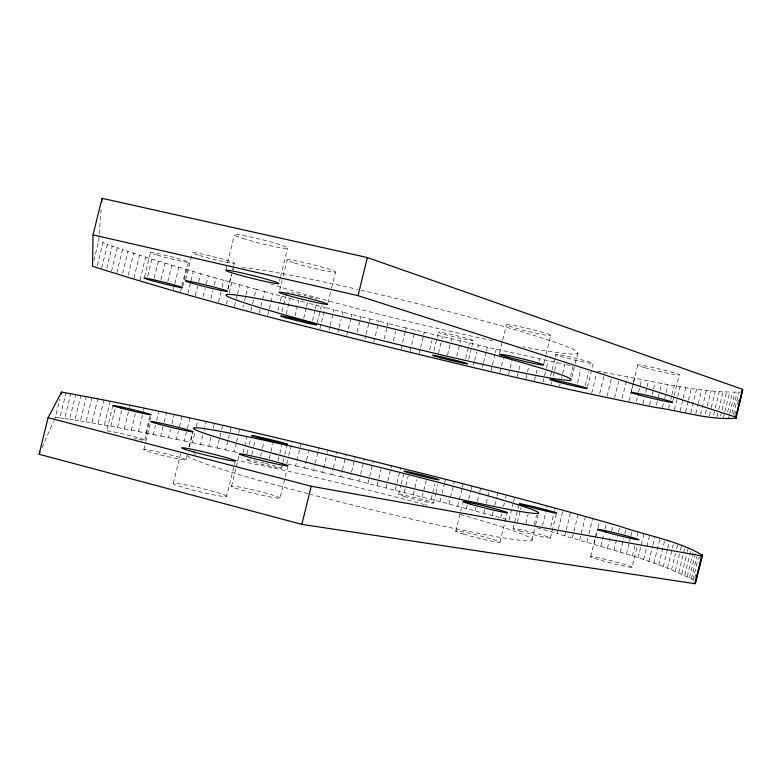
<?xml version="1.0" encoding="UTF-8"?>
<svg xmlns="http://www.w3.org/2000/svg" width="782" height="782" viewBox="0 0 782 782"><rect width="100%" height="100%" fill="white"/><g stroke="black" fill="none" stroke-linecap="round" stroke-linejoin="round"><path stroke-width="0.59" stroke-dasharray="3.91 2.93" d="M93.918 260.533L98.698 241.091L101.298 207.816M53.938 420.53L55.375 417.265L59.872 398.967M55.375 417.265L59.882 417.862L66.04 392.838M97.369 265.43L102.96 242.684L98.698 241.091M59.882 417.862L64.642 418.536L70.761 393.639M101.65 268.021L107.486 244.326L102.96 242.684M64.642 418.536L69.647 419.269L75.737 394.519M106.743 268.412L112.246 246.017L107.486 244.326M69.647 419.269L74.886 420.081L80.937 395.457M111.494 271.198L117.261 247.757L112.246 246.017M74.886 420.081L80.351 420.96L86.372 396.464M116.772 272.859L122.5 249.536L117.261 247.757M80.351 420.96L86.04 421.899L92.032 397.53M122.549 273.407L127.965 251.364L122.5 249.536M86.04 421.899L91.934 422.906L97.897 398.664M128.258 275.166L133.654 253.231L127.965 251.364M91.934 422.906L98.033 423.971L103.967 399.846M133.898 278.109L139.548 255.137L133.654 253.231M98.033 423.971L104.329 425.095L110.233 401.088M140.017 279.936L145.638 257.082L139.548 255.137M112.901 405.428L106.587 431.136A19.804 0.968 13.5 0 1 133.116 436.434A19.804 0.968 13.5 0 1 137.544 439.191M144.475 277.004L150.515 252.449M104.329 425.095L110.809 426.288L115.286 408.077M147.73 276.124L151.923 259.057L145.638 257.082M110.809 426.288L117.466 427.529L121.924 409.406M154.22 278.05L158.394 261.071L151.923 259.057M117.466 427.529L124.299 428.819L129.245 408.693M129.538 407.51L130.125 405.144M160.965 279.673L165.041 263.104L158.394 261.071M124.299 428.819L131.298 430.168L135.354 413.668M167.807 281.676L171.864 265.176L165.041 263.104M131.298 430.168L138.453 431.576L143.36 411.615M143.644 410.442L144.22 408.096M173.36 289.565L174.523 284.873M174.806 283.7L178.843 267.268L171.864 265.176M138.453 431.576L145.755 433.023L149.782 416.659M180.525 291.598L181.678 286.916M181.962 285.753L185.989 269.389L178.843 267.268M144.826 440.266L151.092 414.812M182.656 286.378L188.628 262.087M143.878 449.572L145.608 442.544M145.892 441.371L150.789 421.459M185.627 279.76L192.245 252.83M145.755 433.023L153.213 434.528L155.501 425.213M156.644 420.55L158.932 411.234M187.836 293.651L190.7 282.009M190.984 280.846L193.271 271.53L185.989 269.389M153.213 434.528L160.799 436.073L163.076 426.786M164.22 422.153L166.498 412.867M195.295 295.723L197.572 286.447M198.716 281.813L200.71 273.69L193.271 271.53M160.799 436.073L168.511 437.666L170.505 429.572M171.923 423.795L174.19 414.548M203.164 296.671L205.158 288.587M206.292 283.964L208.276 275.88L200.71 273.69M168.511 437.666L176.351 439.298L178.335 431.234M179.469 426.63L182.011 416.259M210.886 298.802L212.86 290.738M214.278 284.99L215.979 278.079L208.276 275.88M173.33 483.364L180.603 453.785M225.959 269.233L234.395 234.932M176.351 439.298L184.308 440.97L187.133 429.494M187.416 428.35L189.948 418.018M218.442 302.096L220.983 291.764M222.108 287.18L223.799 280.298L215.979 278.079M189.029 446.854L192.45 432.945M227.777 289.213L231.472 274.15M186.048 459.924A21.808 1.183 13.5 0 0 156.156 451.546A21.808 1.183 13.5 0 0 152.598 452.788A21.808 1.183 13.5 0 0 186.048 459.924L187.191 455.241M189.215 447.04L192.949 431.82M228.07 288.949L231.521 274.893M232.674 270.21L233.535 266.701M233.828 265.528L234.395 263.192M184.308 440.97L192.372 442.69L195.187 431.253M196.311 426.669L198.002 419.807M226.399 304.257L227.806 298.538M229.214 292.82L231.736 282.527L223.799 280.298M192.372 442.69L200.544 444.45L202.792 435.32M203.906 430.755L206.155 421.635M234.463 306.436L236.144 299.594M236.428 298.45L237.269 295.029M237.552 293.895L239.791 284.765L231.736 282.527M200.544 444.45L208.814 446.239L211.609 434.87M213.291 428.047L214.405 423.492M242.919 307.492L243.476 305.215M244.59 300.669L245.714 296.124M245.988 294.98L247.943 287.023L239.791 284.765M208.814 446.239L217.181 448.076L219.683 437.861M219.967 436.727L221.355 431.058M221.638 429.924L222.753 425.388M250.905 310.835L252.293 305.166M252.576 304.032L254.248 297.228M254.521 296.095L256.203 289.291L247.943 287.023M217.181 448.076L225.627 449.933L228.129 439.758M228.403 438.624L229.8 432.964M230.074 431.83L231.189 427.304M259.262 313.054L260.65 307.394M260.934 306.27L264.541 291.559L256.203 289.291M225.627 449.933L234.15 451.83L236.369 442.808M236.653 441.674L238.588 433.775M238.872 432.651L239.703 429.259M267.708 315.283L269.096 309.643M269.37 308.509L272.977 293.846L264.541 291.559M226.575 496.443A27.487 1.887 13.5 0 0 188.296 485.397A27.487 1.887 13.5 0 0 184.884 487.929A27.487 1.887 13.5 0 0 226.575 496.443L234.141 465.671M234.424 464.488L235.304 460.94M279.487 281.129L280.357 277.581M280.65 276.398L287.62 248.011M231.501 486.218L239.439 453.902M279.702 290.034L282.82 277.336M283.104 276.183L287.082 260.035M243.046 452.583L247.122 435.985M277.991 310.346L280.034 302.057M280.327 300.875L281.491 296.134L272.977 293.846M247.014 453.726L248.969 445.76M249.253 444.616L251.208 436.649M281.96 311.49L285.596 296.701M251.716 454.538L253.466 447.441M253.749 446.258L255.206 440.344M286.3 313.797L290.083 298.421L281.491 296.134M260.455 456.532L262.195 449.445M262.488 448.272L263.935 442.368M294.97 316.055L298.734 300.718L290.083 298.421M269.243 458.555L270.689 452.661M270.983 451.478L273.006 443.228M303.699 318.323L306.3 307.717M306.593 306.544L307.463 303.005L298.734 300.718M278.089 460.598L279.536 454.713M279.829 453.54L281.852 445.3M312.487 320.591L315.087 310.004M315.381 308.831L316.241 305.303L307.463 303.005M281.461 468.223L282.576 463.667M282.859 462.533L284.54 455.701M284.814 454.567L287.336 444.323M317.248 322.565L321.441 305.498M286.691 463.843L288.421 456.796M288.714 455.613L292.175 441.517M319.887 328.743L325.077 307.6L316.241 305.303M279.976 498.124A24.985 1.564 13.6 0 0 244.502 488.046A24.985 1.564 13.6 0 0 242.674 490.402A24.985 1.564 13.6 0 0 279.976 498.124L287.913 465.808M327.893 303.093L331.294 289.242M331.578 288.089L335.546 271.94M287.805 464.107L295.625 465.935L301.109 443.638M329.066 329.828L329.926 326.309M330.219 325.136L333.103 313.406M333.386 312.233L333.963 309.887L325.077 307.6M295.625 465.935L304.599 468.047L306.329 461.018M306.612 459.845L308.626 451.634M338 332.096L338.86 328.577M339.144 327.404L341.167 319.203M342.311 314.52L342.887 312.174L333.963 309.887M304.599 468.047L313.602 470.187L315.038 464.332M315.322 463.159L318.206 451.449M318.489 450.276L319.066 447.939M346.68 335.527L350.991 317.971M351.274 316.798L351.851 314.452L342.887 312.174M313.602 470.187L322.624 472.338L327.228 453.619M327.511 452.446L328.088 450.109M357.12 331.939L359.994 320.239M360.277 319.066L360.854 316.73L351.851 314.452M322.624 472.338L331.676 474.518L333.112 468.672M333.396 467.499L337.13 452.299M364.998 338.87L365.859 335.361M366.142 334.197L369.016 322.507M369.3 321.334L369.876 318.997L360.854 316.73M331.676 474.518L340.737 476.707L342.174 470.862M342.467 469.699L346.191 454.498M373.757 342.291L378.918 321.255L369.876 318.997M340.737 476.707L349.818 478.916L351.255 473.071M351.538 471.908L354.412 460.217M354.696 459.054L355.272 456.708M384.255 338.694L387.129 327.013M387.413 325.84L387.989 323.504L378.918 321.255M513.315 502.943L509.131 520.001L440.031 501.624L358.899 481.145L360.336 475.3M360.619 474.127L364.353 458.936M393.336 340.932L395.624 331.578M367.98 483.374L369.417 477.538M369.7 476.365L373.434 461.175M400.98 348.997L405.281 331.47M405.575 330.297L406.141 327.961L487.362 347.198L564.917 364.363L561.544 378.087M377.051 485.632L378.488 479.786M378.781 478.613L381.069 469.259M410.061 351.206L415.232 330.17M386.122 487.89L387.559 482.044M387.843 480.871L390.717 469.18M391 468.007L391.577 465.671M419.142 353.415L420.296 348.733M420.579 347.57L423.453 335.879M423.736 334.706L424.313 332.37M395.174 490.158L396.611 484.312M396.894 483.139L400.638 467.929M429.65 349.759L431.947 340.395M398.644 494.429L400.922 485.163M401.205 483.999L404.059 472.406M433.942 350.707L436.786 339.114M437.07 337.961L438.497 332.164M404.206 492.445L405.643 486.58M405.936 485.417L408.233 476.043M438.419 353.093L441.586 340.219M441.869 339.046L442.446 336.71M413.209 494.732L414.656 488.867M414.939 487.694L416.953 479.493M447.46 355.253L450.627 342.36M450.911 341.196L451.488 338.85M422.192 497.02L426.229 480.588M456.766 356.221L460.51 340.972M431.136 499.317L434.88 484.048M465.749 358.342L469.493 343.063M433.423 502.973L435.701 493.696M435.985 492.543L437.979 484.429M468.711 359.241L471.556 347.658M471.839 346.494L473.266 340.698A17.918 0.86 13.7 0 0 448.213 333.767A17.918 0.86 13.7 0 0 446.19 334.804A17.918 0.86 13.7 0 0 473.266 340.698M440.031 501.624L441.771 494.556M442.055 493.383L444.372 483.97M444.655 482.797L445.525 479.268M473.54 365.145L474.41 361.616M474.694 360.434L476.717 352.203M477.87 347.501L478.447 345.145M448.888 503.921L454.391 481.536M482.445 367.227L483.315 363.689M483.608 362.516L486.209 351.91M486.502 350.727L487.362 347.198M457.695 506.228L462.045 488.525M462.328 487.342L463.198 483.794M491.018 370.473L492.181 365.751M492.474 364.568L495.074 353.943M495.368 352.76L496.238 349.222M455.779 531.193L460.422 512.308M460.706 511.125L462.739 502.865M499.532 353.005L502.425 341.206M502.709 340.023L506.482 324.686M466.443 508.535L467.313 504.986M468.76 499.072L470.793 490.793M471.087 489.61L471.957 486.062M499.835 372.515L503.315 358.322M475.124 510.842L475.994 507.283M477.45 501.36L479.493 493.061M479.777 491.868L480.656 488.32M508.583 374.529L512.073 360.307M483.745 513.139L484.576 509.756M486.238 502.982L489.278 490.568M517.264 376.582L520.313 364.168M492.289 515.436L493.393 510.91M494.781 505.25L496.726 497.332M497.01 496.199L497.841 492.807M525.885 378.547L528.935 366.103M500.744 517.723L501.858 513.188M503.53 506.374L504.37 502.973M505.485 498.437L506.316 495.035M534.438 380.482L535.826 374.803M536.11 373.669L537.498 367.999M539.169 361.196L539.727 358.928M500.04 542.063L507.283 512.552M543.773 363.874L545.797 355.615M546.09 354.432L550.723 335.556A22.864 1.388 13.5 0 0 519.727 326.671A22.864 1.388 13.5 0 0 515.436 328.098A22.864 1.388 13.5 0 0 550.723 335.556M513.598 501.809L514.429 498.388M542.904 382.378L546.256 368.733M546.53 367.599L548.211 360.776M513.09 528.71L518.906 504.996M550.626 375.771L551.789 371.03M552.082 369.847L554.985 357.99M555.279 356.807L555.855 354.432M517.41 522.278L520.216 510.871M520.499 509.727L521.056 507.45M551.29 384.255L551.848 381.978M553.245 376.269L554.37 371.714M554.653 370.57L556.608 362.584M525.885 523.393L528.133 514.243M559.58 386.093L560.147 383.806M534.253 524.497L536.511 515.309M570.596 376.425L573.128 366.093L566.09 364.608M531.907 539.991L535.406 525.787M535.621 524.869L538.534 513.031M571.818 377.403L575.005 364.383M575.229 363.493L577.859 352.75M542.522 525.572L546.471 509.444M546.755 508.29L547.322 505.993M577.566 382.76L580.958 368.948M550.665 526.628L554.35 511.604M554.634 510.441L555.2 508.134M585.268 385.624L588.67 371.763M550.43 537.879L556.54 512.982M587.38 387.315L593.196 363.601A19.345 0.987 13.5 0 0 567.439 356.377A19.345 0.987 13.5 0 0 563.03 357.061A19.345 0.987 13.5 0 0 593.196 363.601M694.24 580.42C651.347 558.153 603.108 548.114 557.273 533.451L558.123 529.971M558.407 528.818L562.962 510.255M591.71 393.102L596.265 374.539M564.878 535.641L566.021 530.978M566.315 529.815L570.596 512.347M599.735 393.59L604.877 372.633C649.744 380.12 694.709 392.867 740.427 392.085M572.356 537.811L578.093 514.429M607.067 396.357L611.935 376.494M579.687 539.951L585.454 516.472M614.535 397.93L618.572 381.499M586.871 542.073L588.611 534.996M588.895 533.823L592.658 518.495M622.159 398.273L627.36 377.061M590.713 556.569L597.419 529.218M631.24 391.371L633.205 383.395M633.479 382.251L637.672 365.165M593.9 544.164L597.673 528.779M597.966 527.586L599.706 520.489M629.041 400.922L633.4 383.17M633.694 381.987L634.564 378.429M600.762 546.237L603.821 533.774M604.926 529.248L606.597 522.444M636.323 401.274L637.438 396.738M638.552 392.212L641.602 379.759M607.448 548.27L610.517 535.758M611.641 531.203L613.313 524.38M642.902 403.776L644.3 398.087M645.688 392.408L646.812 387.852M647.085 386.719L648.483 381.03M613.968 550.274L617.33 536.56M618.454 531.985L619.852 526.266M649.578 405.096L650.986 399.387M652.1 394.812L653.224 390.238M653.508 389.104L655.189 382.242M620.292 552.248L623.674 538.466M624.798 533.871L626.206 528.124M656.362 405.223L658.053 398.331M658.327 397.178L661.709 383.395M626.421 554.184L629.256 542.64M629.539 541.486L630.673 536.872M630.957 535.719L632.364 529.942M662.383 407.578L663.517 402.965M664.651 398.351L665.785 393.727M666.068 392.574L668.053 384.5M632.355 556.09L635.483 543.324M637.193 536.364L638.327 531.721M668.502 408.732L669.636 404.099M670.77 399.455L671.63 395.975M671.914 394.812L674.192 385.536M632.012 567.321A21.456 1.114 14.3 0 0 602.883 558.749A21.456 1.114 14.3 0 0 599.11 559.775A21.456 1.114 14.3 0 0 632.012 567.321L637.359 545.533M672.784 401.098L673.908 396.513M674.192 395.369L679.255 374.744M638.073 557.947L644.075 533.451M674.407 409.827L680.125 386.503M643.576 559.765L649.617 535.142M680.096 410.863L682.969 399.143M683.263 397.97L685.853 387.413M648.845 561.544L652.608 546.217M652.902 545.034L654.925 536.784M685.57 411.831L688.17 401.225M688.463 400.042L691.356 388.263M653.889 563.265L659.998 538.378M690.809 412.74L696.625 389.035M658.688 564.946L664.827 539.912M695.804 413.629L698.033 404.529M698.316 403.385L701.659 389.739M663.234 566.579L667.447 549.414M667.73 548.27L669.412 541.398M700.564 414.392L706.459 390.374M667.525 568.152L673.732 542.825M705.344 413.942L707.036 407.041M707.319 405.887L710.994 390.932M671.543 569.667L675.521 553.461M676.655 548.827L677.789 544.204M709.303 415.721L711.004 408.771M711.288 407.618L715.266 391.411M675.286 571.134L680.144 551.33M680.428 550.166L681.572 545.513M713.555 415.105L714.983 409.279M715.266 408.116L719.264 391.821M678.747 572.532L685.061 546.755M716.957 416.738L718.384 410.882M718.678 409.719L722.988 392.144M681.904 573.871L687.114 552.649M687.398 551.476L688.268 547.938M720.633 415.956L721.796 411.244M722.079 410.071L726.419 392.398M684.768 575.141L691.171 549.052M723.438 417.451L724.601 412.71M724.894 411.528L729.547 392.564M687.319 576.344L693.751 550.098M727.612 412.036L732.372 392.642M689.548 577.478L696.029 551.066M728.687 417.891L729.528 414.44M729.811 413.297L734.885 392.632M691.454 578.533L696.84 556.579M731.962 413.336L737.064 392.544M693.018 579.521L698.434 557.429M733.506 414.44L738.922 392.359M694.817 578.084L695.96 573.402M699.694 558.192L700.555 554.682M734.689 415.477L736.126 409.631M737.563 403.786L738.99 397.93M41.974 447.734L53.459 421.625M597.125 371.059L604.877 372.633M234.15 451.83L237.376 452.553M406.141 327.961L387.989 323.504M349.818 478.916L358.899 481.145M537.107 527.752L557.273 533.451M136.527 438.985A19.804 0.968 13.5 0 1 134.318 438.526M265.636 463.462A18.475 0.86 13.7 0 1 278.988 468.027A18.475 0.86 13.7 0 1 248.94 460.793A18.475 0.86 13.7 0 1 259.849 462.064M260.993 462.338A18.475 0.86 13.7 0 1 264.482 463.169M460.403 514.478A177.622 9.169 13.8 0 1 514.39 539.551A177.622 9.169 13.8 0 1 310.767 494.42M307.795 493.638A177.622 9.169 13.8 0 1 187.426 455.691M194.239 454.029A177.622 9.169 13.8 0 1 195.901 454.147M234.385 460.09A177.622 9.169 13.8 0 1 424.186 504.478M425.134 504.732A177.622 9.169 13.8 0 1 427.04 505.25M360.932 290.171A177.592 9.755 13.8 0 1 556.276 342.663A177.592 9.755 13.8 0 1 523.031 346.758M492.67 340.669A177.592 9.755 13.8 0 1 271.393 284.345M233.75 269.868A177.592 9.755 13.8 0 1 232.84 268.666M242.039 267.62A177.592 9.755 13.8 0 1 357.941 289.487M287.141 292.009A18.475 0.909 13.9 0 1 288.773 292.185M291.5 292.654A18.475 0.909 13.9 0 1 294.159 293.191M297.219 293.856A18.475 0.909 13.9 0 1 302.927 295.185M304.1 295.469A18.475 0.909 13.9 0 1 306.476 296.055M308.812 296.661A18.475 0.909 13.9 0 1 317.023 298.92M463.589 534.086A22.864 1.3 14.1 0 0 499.757 542.337A22.864 1.3 14.1 0 0 470.451 533.51A22.864 1.3 14.1 0 0 463.589 534.086M520.059 531.115A19.355 0.929 14.1 0 0 550.332 538.104A19.355 0.929 14.1 0 0 524.947 530.704A19.355 0.929 14.1 0 0 520.059 531.115M404.294 496.423A17.927 0.811 13.9 0 0 433.033 503.09A17.927 0.811 13.9 0 0 410.794 496.629A17.927 0.811 13.9 0 0 404.294 496.423M157.309 255.127A19.804 1.026 14.2 0 0 188.452 262.322A19.804 1.026 14.2 0 0 162.793 254.697A19.804 1.026 14.2 0 0 157.309 255.127M294.364 262.996A24.975 1.672 14 0 0 334.794 272.195A24.975 1.672 14 0 0 304.745 262.684A24.975 1.672 14 0 0 294.364 262.996M644.876 367.667A21.446 1.183 13.3 0 0 678.962 374.989A21.446 1.183 13.3 0 0 651.484 367.149A21.446 1.183 13.3 0 0 644.876 367.667M199.43 255.489A21.808 1.261 14.1 0 0 234.062 263.436A21.808 1.261 14.1 0 0 206.409 255.04A21.808 1.261 14.1 0 0 199.43 255.489M242.899 238.442A27.478 2.014 14.1 0 0 286.984 248.393A27.478 2.014 14.1 0 0 253.075 237.484A27.478 2.014 14.1 0 0 242.899 238.442"/><path stroke-width="1.17" d="M93.058 234.874L92.511 266.251C217.562 306.221 345.439 336.641 472.963 367.491C533.705 381.714 594.574 395.497 655.795 407.52C682.266 411.078 709.518 420.54 736.106 418.126L742.587 389.319L367.384 257.552L102.041 198.315L93.058 234.874L358.019 295.655L735.774 417.08L736.106 418.126M101.768 201.873L102.041 198.315M742.9 390.062L741.59 391.723M39.1 454.264L48.093 417.686L61.563 392.095C184.738 414.216 306.241 444.665 427.666 474.723C491.946 491.057 556.129 507.841 619.852 526.266C647.164 535.778 677.613 540.528 702.49 555.22L694.924 583.685L301.842 524.38L39.1 454.264L40.058 452.084M61.006 394.382L61.563 392.095M301.842 524.38L311.207 486.248L701.728 555.914L702.49 555.22M358.019 295.655L367.384 257.552M694.924 583.685L701.728 555.914M735.774 417.08L742.587 389.319M702.304 554.741L695.53 583.206M735.715 418.507L742.392 391.264M48.093 417.686L311.207 486.248M259.829 438.115A18.475 0.606 13.7 0 0 287.336 444.323A18.475 0.606 13.7 0 0 261.041 437.334A18.475 0.606 13.7 0 0 259.829 438.115M275.87 454.176A177.622 6.461 13.8 0 0 538.475 513.236A177.622 6.461 13.8 0 0 283.837 444.606A177.622 6.461 13.8 0 0 275.87 454.176M470.891 504.312A22.864 0.919 14 0 0 507.019 512.738A22.864 0.919 14 0 0 477.607 504.361A22.864 0.919 14 0 0 470.891 504.312M526.218 506.022A19.355 0.655 14 0 0 556.461 513.139A19.355 0.655 14 0 0 530.998 506.062A19.355 0.655 14 0 0 526.218 506.022M159.587 424.382A21.808 0.831 13.6 0 0 192.949 431.82A21.808 0.831 13.6 0 0 162.998 423.727A21.808 0.831 13.6 0 0 159.587 424.382M605.903 532.112A21.456 0.792 14.1 0 0 638.757 539.805A21.456 0.792 14.1 0 0 609.53 531.633A21.456 0.792 14.1 0 0 605.903 532.112M120.467 407.911A19.804 0.684 13.6 0 0 151.092 414.812A19.804 0.684 13.6 0 0 124.348 407.647A19.804 0.684 13.6 0 0 120.467 407.911M410.022 473.071A17.927 0.567 13.9 0 0 438.731 479.845A17.927 0.567 13.9 0 0 416.435 473.657A17.927 0.567 13.9 0 0 410.022 473.071M250.709 457.685A24.985 1.105 13.7 0 0 287.913 465.808A24.985 1.105 13.7 0 0 252.351 456.111A24.985 1.105 13.7 0 0 250.709 457.685M151.092 280.386A19.804 0.743 14.1 0 0 182.216 287.698A19.804 0.743 14.1 0 0 156.468 280.425A19.804 0.743 14.1 0 0 151.092 280.386M308.851 321.558A177.592 7.048 13.8 0 0 571.251 379.72A177.592 7.048 13.8 0 0 316.309 310.806A177.592 7.048 13.8 0 0 308.851 321.558M440.54 357.785A17.918 0.616 13.7 0 0 467.568 363.884A17.918 0.616 13.7 0 0 442.475 357.149A17.918 0.616 13.7 0 0 440.54 357.785M638.22 394.812A21.446 0.86 13.4 0 0 672.237 402.417A21.446 0.86 13.4 0 0 644.681 394.851A21.446 0.86 13.4 0 0 638.22 394.812M192.577 283.358A21.808 0.909 14 0 0 227.181 291.451A21.808 0.909 14 0 0 199.42 283.475A21.808 0.909 14 0 0 192.577 283.358M556.98 381.724A19.345 0.714 13.6 0 0 587.087 388.498A19.345 0.714 13.6 0 0 561.271 381.508A19.345 0.714 13.6 0 0 556.98 381.724M508.28 357.276A22.864 1.007 13.6 0 0 543.48 365.047A22.864 1.007 13.6 0 0 512.406 356.504A22.864 1.007 13.6 0 0 508.28 357.276M286.368 317.863A18.475 0.655 13.9 0 0 316.182 324.892A18.475 0.655 13.9 0 0 293.729 318.538A18.475 0.655 13.9 0 0 286.368 317.863M193.721 451.957A27.487 1.329 13.6 0 0 235.304 460.94A27.487 1.329 13.6 0 0 196.908 450.354A27.487 1.329 13.6 0 0 193.721 451.957M234.268 273.553A27.478 1.456 14 0 0 278.304 283.729A27.478 1.456 14 0 0 244.219 273.495A27.478 1.456 14 0 0 234.268 273.553M286.505 295A24.975 1.202 13.9 0 0 326.886 304.384A24.975 1.202 13.9 0 0 296.701 295.43A24.975 1.202 13.9 0 0 286.505 295"/></g></svg>
